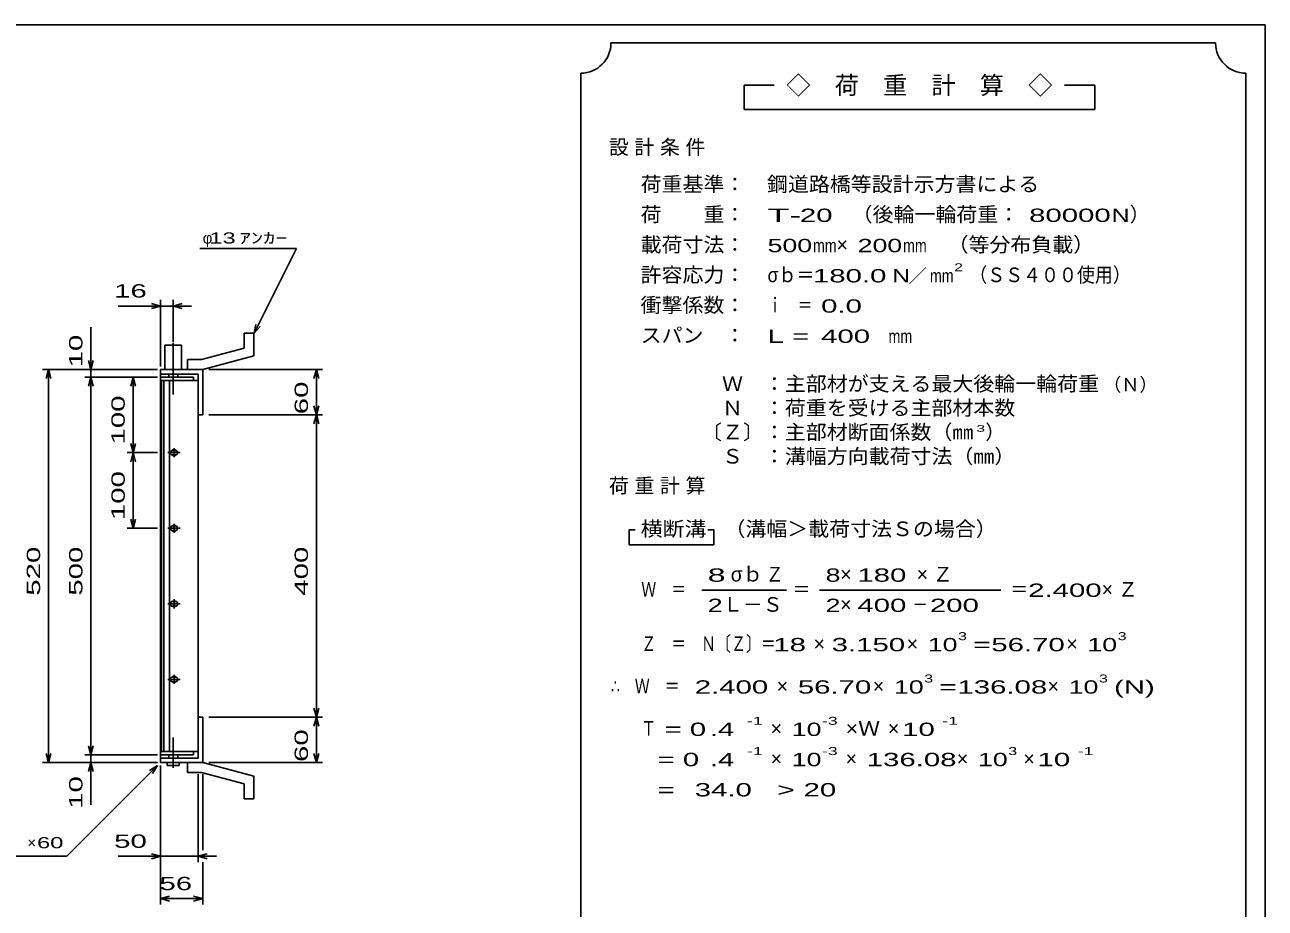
# Model space of a CAD drawing. Units: millimetres, scale not verified. Extents: x -1456 to 1389, y -1026 to 839.
# Drawn here: x -252 to 1389, y -330 to 839 of the extents above; entities that cross this region are included whole.
import ezdxf
from ezdxf.enums import TextEntityAlignment as Align

# ---------------------------------------------------------------- set-up
doc = ezdxf.new("R2010")
doc.units = ezdxf.units.MM
doc.header["$LTSCALE"] = 8
doc.linetypes.add('LONG_DASHED_DOTTED', pattern=[15.25, 12, -1.5, 0.25, -1.5])
for name, color, linetype, lineweight in [('0_2', 150, 'Continuous', 25), ('16', 3, 'Continuous', 25), ('19', 6, 'Continuous', 25), ('22', 2, 'Continuous', 25)]:
    doc.layers.add(name, color=color, linetype=linetype, lineweight=lineweight)
doc.styles.add('ベクトル', font='')
doc.styles.get('ベクトル').set_extended_font_data('ベクトル')

msp = doc.modelspace()

# ---------------------------------------------------------------- linework, layer by layer
at = {"layer": '0_2'}
for p, q in [((-1379.2, 838.8), (1388.8, 838.8)), ((1388.8, 838.8), (1388.8, -921.2))]:
    msp.add_line(p, q, dxfattribs=at)
at = {"layer": '16'}
for p, q in [((-29, 372.8), (-73, 372.8)), ((-73, 372.8), (-73, 368.3)), ((-73, 368.3), (-29, 368.3)), ((-73, 368.3), (-73, -122.7)), ((-23, 368.3), (-73, 368.3)), ((-71.5, 368.3), (-71.5, -122.7)), ((-68.5, -122.7), (-68.5, 368.3)), ((-61, 368.3), (-61, -122.7)), ((-29, 368.3), (-29, 372.8)), ((-23, -122.7), (-23, 368.3)), ((-63, 272.8), (-47, 272.8)), ((-53, 275.8), (-57, 275.8)), ((-57, 269.8), (-53, 269.8)), ((-55, 278.8), (-55, 266.8)), ((-63, 172.8), (-47, 172.8)), ((-53, 175.8), (-57, 175.8)), ((-57, 169.8), (-53, 169.8)), ((-55, 178.8), (-55, 166.8)), ((-63, 72.8), (-47, 72.8)), ((-53, 75.8), (-57, 75.8)), ((-57, 69.8), (-53, 69.8)), ((-55, 78.8), (-55, 66.8)), ((-63, -27.2), (-47, -27.2)), ((-53, -24.2), (-57, -24.2)), ((-57, -30.2), (-53, -30.2)), ((-55, -21.2), (-55, -33.2)), ((-73, -122.7), (-29, -122.7)), ((-73, -127.2), (-73, -122.7)), ((-73, -122.7), (-23, -122.7)), ((-29, -127.2), (-73, -127.2)), ((-29, -122.7), (-29, -127.2))]:
    msp.add_line(p, q, dxfattribs=at)
for centre, radius, start, end in [((-57, 272.8), 3, 90, 270), ((-55, 272.8), 4, 46.6, 133.4), ((-55, 272.8), 4, 226.6, 313.4), ((-53, 272.8), 3, 270, 90), ((-57, 172.8), 3, 90, 270), ((-55, 172.8), 4, 46.6, 133.4), ((-55, 172.8), 4, 226.6, 313.4), ((-53, 172.8), 3, 270, 90), ((-57, 72.8), 3, 90, 270), ((-55, 72.8), 4, 46.6, 133.4), ((-55, 72.8), 4, 226.6, 313.4), ((-53, 72.8), 3, 270, 90), ((-57, -27.2), 3, 90, 270), ((-55, -27.2), 4, 46.6, 133.4), ((-55, -27.2), 4, 226.6, 313.4), ((-53, -27.2), 3, 270, 90)]:
    msp.add_arc(centre, radius, start, end, dxfattribs=at)
at = {"layer": '19'}
for p, q in [((37.61, 430.92), (50.61, 430.92)), ((37.61, 410.9), (37.61, 430.92)), ((50.61, 400.92), (50.61, 430.92)), ((-67, 382.8), (-67, 414.8)), ((-67, 414.8), (-45, 414.8)), ((-45, 414.8), (-45, 382.8)), ((37.61, 410.9), (-18.72, 395.81)), ((-37.01, 395.81), (-18.72, 395.81)), ((-37.01, 382.81), (-37.01, 395.81)), ((-17, 382.8), (50.61, 400.92)), ((-73, 372.8), (-73, 382.8)), ((-73, 376.8), (-73, 382.8)), ((-73, 382.8), (-17, 382.8)), ((-37, 382.8), (-17, 382.8)), ((-17, 382.8), (-17, 322.8)), ((-23, 376.8), (-73, 376.8)), ((-62, 372.8), (-62, 376.8)), ((-50, 376.8), (-50, 372.8)), ((-23, 322.8), (-23, 376.8)), ((-17, 322.8), (-23, 322.8)), ((-17, -77.2), (-23, -77.2)), ((-23, -77.2), (-23, -131.2)), ((-17, -137.2), (-17, -77.2)), ((-73, -131.2), (-73, -121.2)), ((-73, -131.2), (-73, -137.2)), ((-23, -131.2), (-73, -131.2)), ((-62, -127.2), (-62, -131.2)), ((-50, -131.2), (-50, -127.2)), ((-73, -137.2), (-17, -137.2)), ((-64, -137.2), (-64, -141.2)), ((-64, -141.2), (-48, -141.2)), ((-48, -141.2), (-48, -137.2)), ((-37.01, -150.21), (-37.01, -137.21)), ((-37, -137.2), (-17, -137.2)), ((-17, -137.2), (50.61, -155.32)), ((-37.01, -150.21), (-18.72, -150.21)), ((37.61, -165.3), (-18.72, -150.21)), ((50.61, -185.32), (50.61, -155.32)), ((37.61, -185.32), (37.61, -165.3)), ((37.61, -185.32), (50.61, -185.32))]:
    msp.add_line(p, q, dxfattribs=at)
at = {"layer": '19', "linetype": 'LONG_DASHED_DOTTED'}
for p, q in [((-56, 417.8), (-56, 349.8)), ((-56, -144.2), (-56, -104.2))]:
    msp.add_line(p, q, dxfattribs=at)
at = {"layer": '22', "color": 4}
for p, q in [((1323.2, 814.8), (523.2, 814.8)), ((483.2, 774.8), (483.2, -465.2)), ((1363.2, -465.2), (1363.2, 774.8)), ((739.2, 758.8), (699.2, 758.8)), ((699.2, 758.8), (699.2, 726.8)), ((1163.2, 758.8), (1123.2, 758.8)), ((1163.2, 726.8), (1163.2, 758.8)), ((699.2, 726.8), (1163.2, 726.8)), ((-21, 542.8), (107, 542.8)), ((51, 430.8), (107, 542.8)), ((-129, 466.8), (-73, 466.8)), ((-73, 466.8), (-85, 470)), ((-85, 463.6), (-73, 466.8)), ((-73, 386.8), (-73, 474.8)), ((-73, 466.8), (-56, 466.8)), ((-56, 418.8), (-56, 474.8)), ((-56, 466.8), (-44, 470)), ((-44, 463.6), (-56, 466.8)), ((-56, 466.8), (-32, 466.8)), ((-165, 382.8), (-165, 438.8)), ((51, 430.8), (53.4, 442.48)), ((51, 430.8), (59, 439.6)), ((-165, 382.8), (-168.2, 394.8)), ((-161.8, 394.8), (-165, 382.8)), ((-229, 382.8), (-77, 382.8)), ((-224.2, 370.8), (-221, 382.8)), ((-217.8, 370.8), (-221, 382.8)), ((-221, -137.2), (-221, 382.8)), ((-77, 382.8), (-173, 382.8)), ((-165, 382.8), (-165, 372.8)), ((-9, 382.8), (141.4, 382.8)), ((130.2, 370.8), (133.4, 382.8)), ((136.6, 370.8), (133.4, 382.8)), ((133.4, 322.8), (133.4, 382.8)), ((-173, 372.8), (-77, 372.8)), ((-168.2, 360.8), (-165, 372.8)), ((-161.8, 360.8), (-165, 372.8)), ((-165, -127.2), (-165, 372.8)), ((-77, 372.8), (-117, 372.8)), ((-109, 372.8), (-112.2, 360.8)), ((-105.8, 360.8), (-109, 372.8)), ((-109, 372.8), (-109, 272.8)), ((133.4, 322.8), (130.2, 334.8)), ((133.4, 322.8), (136.6, 334.8)), ((-9, 322.8), (141.4, 322.8)), ((130.2, 310.8), (133.4, 322.8)), ((136.6, 310.8), (133.4, 322.8)), ((133.4, -77.2), (133.4, 322.8)), ((-109, 272.8), (-112.2, 284.8)), ((-105.8, 284.8), (-109, 272.8)), ((-117, 272.8), (-77, 272.8)), ((-109, 272.8), (-112.2, 260.8)), ((-105.8, 260.8), (-109, 272.8)), ((-109, 272.8), (-109, 172.8)), ((-109, 172.8), (-112.2, 184.8)), ((-105.8, 184.8), (-109, 172.8)), ((-117, 172.8), (-77, 172.8)), ((555.2, 170.8), (547.2, 170.8)), ((547.2, 170.8), (547.2, 150.8)), ((659.2, 170.8), (651.2, 170.8)), ((659.2, 150.8), (659.2, 170.8)), ((547.2, 150.8), (659.2, 150.8)), ((643.2, 90.8), (755.2, 90.8)), ((799.2, 90.8), (1039.2, 90.8)), ((133.4, -77.2), (130.2, -65.2)), ((133.4, -77.2), (136.6, -65.2)), ((-9, -77.2), (141.4, -77.2)), ((130.2, -89.2), (133.4, -77.2)), ((136.6, -89.2), (133.4, -77.2)), ((133.4, -137.2), (133.4, -77.2)), ((-221, -137.2), (-224.2, -125.2)), ((-221, -137.2), (-217.8, -125.2)), ((-173, -127.2), (-77, -127.2)), ((-165, -127.2), (-168.2, -115.2)), ((-165, -127.2), (-161.8, -115.2)), ((-165, -137.2), (-165, -127.2)), ((133.4, -137.2), (130.2, -125.2)), ((133.4, -137.2), (136.6, -125.2)), ((-229, -137.2), (-77, -137.2)), ((-197, -261.2), (-77, -141.2)), ((-173, -137.2), (-77, -137.2)), ((-168.2, -149.2), (-165, -137.2)), ((-161.8, -149.2), (-165, -137.2)), ((-165, -193.2), (-165, -137.2)), ((-87.4, -147.6), (-77, -141.2)), ((-83.4, -151.6), (-77, -141.2)), ((-73, -269.2), (-73, -141.2)), ((-73, -325.2), (-73, -141.2)), ((-9, -137.2), (141.4, -137.2)), ((-23, -269.2), (-23, -152.6)), ((-17, -253.2), (-17, -152.6)), ((-357, -261.2), (-197, -261.2)), ((-129, -261.2), (-73, -261.2)), ((-73, -261.2), (-85, -258)), ((-85, -264.4), (-73, -261.2)), ((-73, -261.2), (-23, -261.2)), ((-23, -261.2), (-11, -258)), ((-11, -264.4), (-23, -261.2)), ((-23, -261.2), (1, -261.2)), ((-17, -325.2), (-17, -269.2)), ((-73, -317.2), (-61, -314)), ((-61, -320.4), (-73, -317.2)), ((-73, -317.2), (-17, -317.2)), ((-17, -317.2), (-29, -314)), ((-29, -320.4), (-17, -317.2))]:
    msp.add_line(p, q, dxfattribs=at)
for centre, start, end in [((483.2, 814.8), 270, 0), ((1363.2, 814.8), 180, 270)]:
    msp.add_arc(centre, 40, start, end, dxfattribs=at)

# ---------------------------------------------------------------- texts
at = {"layer": '22', "style": 'ベクトル'}
for s, height, p in [('◇\u3000荷\u3000重\u3000計\u3000算\u3000◇', 23.46, (755.2, 758.8)), ('）', 19.35, (1209.6, 588)), ('φ', 14.66, (-17, 556.8)), ('×', 19.35, (821.6, 548)), ('／', 17.6, (917.2, 506.8)), ('（Ｎ）', 17.6, (1174.4, 362.8)), ('）', 19.35, (1018.4, 300)), ('σｂ', 19.35, (681.6, 112)), ('×', 19.35, (826.4, 112)), ('Ｌ－Ｓ', 19.35, (671.2, 72)), ('×', 19.35, (826.4, 72)), ('×', 19.35, (791.2, 20)), ('×', 19.35, (914.4, 20)), ('×', 19.35, (1125.6, 20)), ('×', 19.35, (742.4, -36)), ('×', 19.35, (869.6, -36)), ('×', 19.35, (1100.8, -36)), ('×', 19.35, (734.4, -92)), ('×', 19.35, (889.6, -92)), ('×', 19.35, (734.4, -132)), ('×', 19.35, (833.6, -132)), ('×', 19.35, (980.8, -132)), ('×', 19.35, (1068.8, -132)), ('×', 14.66, (-249, -243.2))]:
    msp.add_text(s, height=height, dxfattribs=at).set_placement(p, align=Align.MIDDLE_LEFT)
for s, height, width, p in [('荷重基準：\u3000', 19.35, 1.05, (562.4, 628)), ('鋼道路橋等設計示方書による', 19.35, 1.05, (729.6, 628)), ('荷\u3000\u3000重：\u3000', 19.35, 1.05, (562.4, 588)), ('T-', 17.6, 2, (730.4, 586.8)), (' 20 ', 17.6, 1.65, (762.4, 586.8)), ('（後輪一輪荷重：', 19.35, 1.05, (841.6, 588)), (' 80000', 17.6, 1.65, (1065.6, 586.8)), ('N', 17.6, 1.4, (1185.6, 586.8)), (' 13 ', 14.66, 1.6, (-17, 556.8)), ('ｱﾝｶｰ', 14.66, 1.6, (31, 556.8)), ('載荷寸法：\u3000', 19.35, 1.05, (562.4, 548)), ('\u3000（等分布負載）', 19.35, 1.05, (940.8, 548)), ('500', 17.6, 1.5, (730.4, 546.8)), ('mm', 17.6, 0.8, (790.4, 546.8)), ('200', 17.6, 1.5, (849.6, 546.8)), ('mm', 17.6, 0.8, (909.6, 546.8)), ('許容応力：\u3000', 19.35, 1.05, (562.4, 508)), ('σｂ＝', 19.35, 0.9, (730.4, 508)), ('180.0', 17.6, 1.65, (790.4, 506.8)), ('N', 17.6, 1.4, (895.2, 506.8)), ('mm', 17.6, 0.8, (945.2, 506.8)), ('2', 10.56, 1.5, (977.2, 518)), ('（ＳＳ４００使用）', 19.35, 0.9, (997.2, 508)), (' 16 ', 17.6, 1.65, (-145, 486.8)), ('衝撃係数：\u3000', 19.35, 1.05, (562.4, 468)), ('ｉ\u3000＝', 19.35, 0.75, (730.4, 468)), (' 0.0', 17.6, 1.65, (790.4, 466.8)), ('スパン\u3000：\u3000', 19.35, 1.05, (562.4, 428)), ('L =', 17.6, 1.65, (730.4, 426.8)), (' 400 ', 17.6, 1.65, (790.4, 426.8)), ('mm', 17.6, 0.8, (890.4, 426.8)), ('\u3000Ｗ\u3000：主部材が支える最大後輪一輪荷重', 19.35, 1.05, (642.4, 364)), ('\u3000Ｎ\u3000：荷重を受ける主部材本数', 19.35, 1.05, (642.4, 332)), ('〔Ｚ〕：主部材断面係数（㎜', 19.35, 1.05, (642.4, 300)), ('3', 8.798, 1.8, (1006.4, 304.8)), ('\u3000Ｓ\u3000：溝幅方向載荷寸法（㎜）', 19.35, 1.05, (642.4, 268)), ('横断溝', 19.35, 1.1, (562.4, 172)), ('\u3000（溝幅＞載荷寸法Ｓの場合）', 19.35, 1.05, (645.6, 172)), ('8', 17.6, 1.8, (651.2, 110.8)), ('Ｚ', 19.35, 0.9, (728, 112)), ('8', 17.6, 1.5, (807.2, 110.8)), (' 180 ', 17.6, 1.65, (838.4, 110.8)), ('Ｗ\u3000＝', 19.35, 0.75, (563.2, 92)), ('2.400', 17.6, 1.65, (1075.2, 90.8)), ('＝', 19.35, 0.9, (763.2, 92)), ('＝', 19.35, 0.9, (1051.2, 92)), ('2', 17.6, 1.5, (651.2, 70.8)), ('2', 17.6, 1.5, (807.2, 70.8)), (' 400 ', 17.6, 1.65, (838.4, 70.8)), ('－', 19.35, 0.75, (922.4, 72)), (' 200 ', 17.6, 1.65, (934.4, 70.8)), ('Ｚ\u3000＝\u3000Ｎ〔Ｚ〕＝', 19.35, 0.75, (563.2, 20)), ('3', 10.56, 1.5, (982.4, 30)), ('3', 10.56, 1.5, (1193.6, 30)), (' 18 ', 17.6, 1.65, (727.2, 18.8)), ('3.150', 17.6, 1.65, (815.2, 18.8)), ('10', 17.6, 1.5, (942.4, 18.8)), ('=', 17.6, 1.7, (1002.4, 18.8)), ('56.70', 17.6, 1.65, (1026.4, 18.8)), ('10', 17.6, 1.5, (1153.6, 18.8)), ('∴\u3000Ｗ\u3000＝', 19.35, 0.75, (523.2, -36)), (' 2.400', 17.6, 1.65, (623.2, -37.2)), ('56.70', 17.6, 1.65, (770.4, -37.2)), ('10', 17.6, 1.5, (897.6, -37.2)), ('3', 10.56, 1.5, (937.6, -26)), ('136.08', 17.6, 1.65, (981.6, -37.2)), ('10', 17.6, 1.5, (1128.8, -37.2)), ('3', 10.56, 1.5, (1168.8, -26)), ('(N)', 17.6, 1.65, (1188.8, -37.2)), ('=', 17.6, 1.7, (957.6, -37.2)), ('-1', 10.56, 1.65, (703.2, -82)), ('-3', 10.56, 1.65, (802.4, -82)), ('-1', 10.56, 1.65, (961.6, -82)), ('Ｔ', 19.35, 0.75, (563.2, -92)), (' = 0', 17.6, 1.65, (583.2, -93.2)), (' .4 ', 17.6, 1.65, (643.2, -93.2)), ('10', 17.6, 1.5, (762.4, -93.2)), ('×Ｗ', 19.35, 1.1, (833.6, -92)), (' 10 ', 17.6, 1.65, (897.6, -93.2)), ('  = 0', 17.6, 1.65, (563.2, -133.2)), (' .4 ', 17.6, 1.65, (643.2, -133.2)), ('-1', 10.56, 1.65, (703.2, -122)), ('10', 17.6, 1.5, (762.4, -133.2)), ('-3', 10.56, 1.65, (802.4, -122)), ('136.08', 17.6, 1.65, (861.6, -133.2)), ('10', 17.6, 1.5, (1008.8, -133.2)), ('3', 10.56, 1.5, (1048.8, -122)), (' 10 ', 17.6, 1.65, (1076.8, -133.2)), ('-1', 10.56, 1.65, (1140.8, -122)), ('  =', 17.6, 1.65, (563.2, -173.2)), (' 34.0', 17.6, 1.65, (623.2, -173.2)), ('>', 17.6, 1.7, (743.2, -173.2)), (' 20 ', 17.6, 1.65, (767.2, -173.2)), (' 60 ', 14.66, 1.6, (-245, -243.2)), (' 50 ', 17.6, 1.65, (-145, -241.2)), (' 56 ', 17.6, 1.65, (-85, -297.2))]:
    msp.add_text(s, height=height, dxfattribs=dict(at, width=width)).set_placement(p, align=Align.MIDDLE_LEFT)
at = {"layer": '22', "style": 'ベクトル', "width": 1.65}
for s, p in [(' 10 ', (-185, 374.8)), (' 60 ', (113.4, 312.8)), (' 100 ', (-129, 272.8)), (' 100 ', (-129, 172.8)), (' 520 ', (-241, 72.8)), (' 500 ', (-185, 72.8)), (' 400 ', (113.4, 72.8)), (' 60 ', (113.4, -147.2)), (' 10 ', (-185, -209.2))]:
    msp.add_text(s, height=17.6, rotation=90, dxfattribs=at).set_placement(p, align=Align.MIDDLE_LEFT)
at = {"layer": '22', "char_height": 19.35, "attachment_point": 4, "style": 'ベクトル'}
for s, insert in [('\\T1.28;設計条件', (520.4, 676)), ('\\T1.28;荷重計算', (520.4, 228)), ('\\T1.42;×Ｚ', (927.6, 112)), ('\\T1.42;×Ｚ', (1172.4, 92))]:
    msp.add_mtext(s, dxfattribs=dict(at, insert=insert))

doc.saveas('drawing.dxf')
